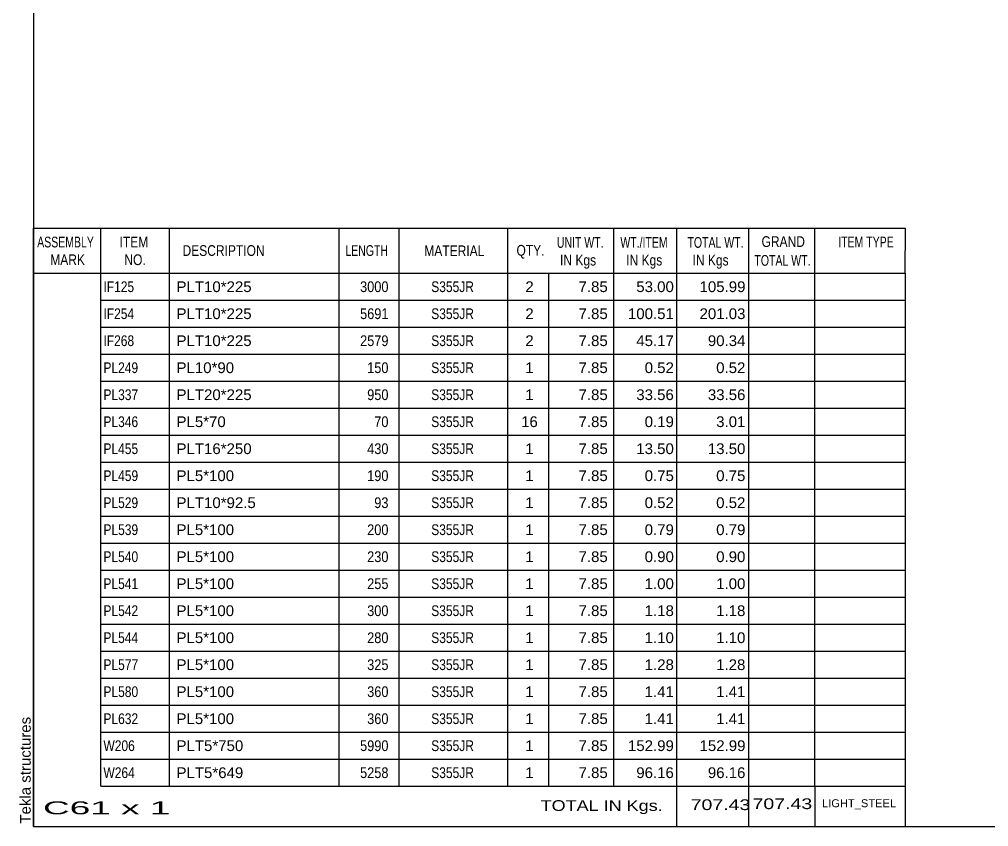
# Model space of a CAD drawing. Header units: millimetres. Extents: x -276 to 137, y -180 to 107.
# Drawn here: x -275.5 to -103.2, y -179.6 to -36.1 of the extents above; entities that cross this region are included whole.
import ezdxf

# ---------------------------------------------------------------- set-up
doc = ezdxf.new("R2010")
doc.units = ezdxf.units.MM
doc.styles.add('Arial', font='ARIAL.TTF', dxfattribs={"height": 0.2})

# ---------------------------------------------------------------- blocks, each defined once
blk = doc.blocks.new('Unknown-622945119-1210')
at = {"color": 5, "linetype": 'Continuous'}
for p, q in [((-272.99, 107.46), (-272.99, -179.54)), ((-272.99, -179.54), (137.01, -179.54))]:
    blk.add_line(p, q, dxfattribs=at)
at = {"color": 174, "linetype": 'Continuous', "style": 'Arial'}
blk.add_text('Tekla structures', height=1.9102, rotation=90, dxfattribs=at).set_placement((-273.49, -179.04))
blk = doc.blocks.new('CBS_BOM-622945119-19163')
at = {"color": 7, "linetype": 'Continuous'}
for p, q in [((-273.02, -81.17), (-273.02, -73.17)), ((-273.02, -73.17), (-118.1, -73.17)), ((-261.02, -81.17), (-261.02, -73.17)), ((-248.83, -81.17), (-248.83, -73.17)), ((-218.67, -81.17), (-218.67, -73.17)), ((-207.99, -81.17), (-207.99, -73.17)), ((-188.67, -81.17), (-188.67, -73.17)), ((-169.87, -81.17), (-169.87, -73.17)), ((-158.66, -81.17), (-158.66, -73.17)), ((-145.88, -81.17), (-145.88, -73.17)), ((-134.12, -81.17), (-134.12, -73.17)), ((-118.1, -73.18), (-118.11, -81.16)), ((-273.02, -81.17), (-118.1, -81.17)), ((-273.02, -85.97), (-273.02, -81.17)), ((-261.02, -85.97), (-261.02, -81.17)), ((-248.83, -85.97), (-248.83, -81.17)), ((-218.67, -85.97), (-218.67, -81.17)), ((-207.99, -85.97), (-207.99, -81.17)), ((-188.67, -85.97), (-188.67, -81.17)), ((-181.41, -85.97), (-181.41, -81.17)), ((-169.87, -85.97), (-169.87, -81.17)), ((-158.66, -85.97), (-158.66, -81.17)), ((-145.88, -85.97), (-145.88, -81.17)), ((-134.11, -85.97), (-134.11, -81.17)), ((-118.1, -81.18), (-118.1, -85.97)), ((-273.02, -90.77), (-273.02, -85.97)), ((-261.02, -85.97), (-118.1, -85.97)), ((-261.02, -90.77), (-261.02, -85.97)), ((-248.83, -90.77), (-248.83, -85.97)), ((-218.67, -90.77), (-218.67, -85.97)), ((-207.99, -90.77), (-207.99, -85.97)), ((-188.67, -90.77), (-188.67, -85.97)), ((-181.41, -90.77), (-181.41, -85.97)), ((-169.87, -90.77), (-169.87, -85.97)), ((-158.66, -90.77), (-158.66, -85.97)), ((-145.88, -90.77), (-145.88, -85.97)), ((-134.11, -90.77), (-134.11, -85.97)), ((-118.1, -85.98), (-118.1, -90.77)), ((-273.02, -95.57), (-273.02, -90.77)), ((-261.02, -90.77), (-118.1, -90.77)), ((-261.02, -95.57), (-261.02, -90.77)), ((-248.83, -95.57), (-248.83, -90.77)), ((-218.67, -95.57), (-218.67, -90.77)), ((-207.99, -95.57), (-207.99, -90.77)), ((-188.67, -95.57), (-188.67, -90.77)), ((-181.41, -95.57), (-181.41, -90.77)), ((-169.87, -95.57), (-169.87, -90.77)), ((-158.66, -95.57), (-158.66, -90.77)), ((-145.88, -95.57), (-145.88, -90.77)), ((-134.11, -95.57), (-134.11, -90.77)), ((-118.1, -90.78), (-118.1, -95.57)), ((-273.02, -100.37), (-273.02, -95.57)), ((-261.02, -95.57), (-118.1, -95.57)), ((-261.02, -100.37), (-261.02, -95.57)), ((-248.83, -100.37), (-248.83, -95.57)), ((-218.67, -100.37), (-218.67, -95.57)), ((-207.99, -100.37), (-207.99, -95.57)), ((-188.67, -100.37), (-188.67, -95.57)), ((-181.41, -100.37), (-181.41, -95.57)), ((-169.87, -100.37), (-169.87, -95.57)), ((-158.66, -100.37), (-158.66, -95.57)), ((-145.88, -100.37), (-145.88, -95.57)), ((-134.11, -100.37), (-134.11, -95.57)), ((-118.1, -95.58), (-118.1, -100.37)), ((-273.02, -105.17), (-273.02, -100.37)), ((-261.02, -100.37), (-118.1, -100.37)), ((-261.02, -105.17), (-261.02, -100.37)), ((-248.83, -105.17), (-248.83, -100.37)), ((-218.67, -105.17), (-218.67, -100.37)), ((-207.99, -105.17), (-207.99, -100.37)), ((-188.67, -105.17), (-188.67, -100.37)), ((-181.41, -105.17), (-181.41, -100.37)), ((-169.87, -105.17), (-169.87, -100.37)), ((-158.66, -105.17), (-158.66, -100.37)), ((-145.88, -105.17), (-145.88, -100.37)), ((-134.11, -105.17), (-134.11, -100.37)), ((-118.1, -100.38), (-118.1, -105.17)), ((-273.02, -109.97), (-273.02, -105.17)), ((-261.02, -105.17), (-118.1, -105.17)), ((-261.02, -109.97), (-261.02, -105.17)), ((-248.83, -109.97), (-248.83, -105.17)), ((-218.67, -109.97), (-218.67, -105.17)), ((-207.99, -109.97), (-207.99, -105.17)), ((-188.67, -109.97), (-188.67, -105.17)), ((-181.41, -109.97), (-181.41, -105.17)), ((-169.87, -109.97), (-169.87, -105.17)), ((-158.66, -109.97), (-158.66, -105.17)), ((-145.88, -109.97), (-145.88, -105.17)), ((-134.11, -109.97), (-134.11, -105.17)), ((-118.1, -105.18), (-118.1, -109.97)), ((-273.02, -114.77), (-273.02, -109.97)), ((-261.02, -109.97), (-118.1, -109.97)), ((-261.02, -114.77), (-261.02, -109.97)), ((-248.83, -114.77), (-248.83, -109.97)), ((-218.67, -114.77), (-218.67, -109.97)), ((-207.99, -114.77), (-207.99, -109.97)), ((-188.67, -114.77), (-188.67, -109.97)), ((-181.41, -114.77), (-181.41, -109.97)), ((-169.87, -114.77), (-169.87, -109.97)), ((-158.66, -114.77), (-158.66, -109.97)), ((-145.88, -114.77), (-145.88, -109.97)), ((-134.11, -114.77), (-134.11, -109.97)), ((-118.1, -109.98), (-118.1, -114.77)), ((-273.02, -119.57), (-273.02, -114.77)), ((-261.02, -114.77), (-118.1, -114.77)), ((-261.02, -119.57), (-261.02, -114.77)), ((-248.83, -119.57), (-248.83, -114.77)), ((-218.67, -119.57), (-218.67, -114.77)), ((-207.99, -119.57), (-207.99, -114.77)), ((-188.67, -119.57), (-188.67, -114.77)), ((-181.41, -119.57), (-181.41, -114.77)), ((-169.87, -119.57), (-169.87, -114.77)), ((-158.66, -119.57), (-158.66, -114.77)), ((-145.88, -119.57), (-145.88, -114.77)), ((-134.11, -119.57), (-134.11, -114.77)), ((-118.1, -114.78), (-118.1, -119.57)), ((-273.02, -124.37), (-273.02, -119.57)), ((-261.02, -119.57), (-118.1, -119.57)), ((-261.02, -124.37), (-261.02, -119.57)), ((-248.83, -124.37), (-248.83, -119.57)), ((-218.67, -124.37), (-218.67, -119.57)), ((-207.99, -124.37), (-207.99, -119.57)), ((-188.67, -124.37), (-188.67, -119.57)), ((-181.41, -124.37), (-181.41, -119.57)), ((-169.87, -124.37), (-169.87, -119.57)), ((-158.66, -124.37), (-158.66, -119.57)), ((-145.88, -124.37), (-145.88, -119.57)), ((-134.11, -124.37), (-134.11, -119.57)), ((-118.1, -119.58), (-118.1, -124.37)), ((-273.02, -129.17), (-273.02, -124.37)), ((-261.02, -124.37), (-118.1, -124.37)), ((-261.02, -129.17), (-261.02, -124.37)), ((-248.83, -129.17), (-248.83, -124.37)), ((-218.67, -129.17), (-218.67, -124.37)), ((-207.99, -129.17), (-207.99, -124.37)), ((-188.67, -129.17), (-188.67, -124.37)), ((-181.41, -129.17), (-181.41, -124.37)), ((-169.87, -129.17), (-169.87, -124.37)), ((-158.66, -129.17), (-158.66, -124.37)), ((-145.88, -129.17), (-145.88, -124.37)), ((-134.11, -129.17), (-134.11, -124.37)), ((-118.1, -124.38), (-118.1, -129.17)), ((-273.02, -133.97), (-273.02, -129.17)), ((-261.02, -129.17), (-118.1, -129.17)), ((-261.02, -133.97), (-261.02, -129.17)), ((-248.83, -133.97), (-248.83, -129.17)), ((-218.67, -133.97), (-218.67, -129.17)), ((-207.99, -133.97), (-207.99, -129.17)), ((-188.67, -133.97), (-188.67, -129.17)), ((-181.41, -133.97), (-181.41, -129.17)), ((-169.87, -133.97), (-169.87, -129.17)), ((-158.66, -133.97), (-158.66, -129.17)), ((-145.88, -133.97), (-145.88, -129.17)), ((-134.11, -133.97), (-134.11, -129.17)), ((-118.1, -129.18), (-118.1, -133.97)), ((-273.02, -138.77), (-273.02, -133.97)), ((-261.02, -133.97), (-118.1, -133.97)), ((-261.02, -138.77), (-261.02, -133.97)), ((-248.83, -138.77), (-248.83, -133.97)), ((-218.67, -138.77), (-218.67, -133.97)), ((-207.99, -138.77), (-207.99, -133.97)), ((-188.67, -138.77), (-188.67, -133.97)), ((-181.41, -138.77), (-181.41, -133.97)), ((-169.87, -138.77), (-169.87, -133.97)), ((-158.66, -138.77), (-158.66, -133.97)), ((-145.88, -138.77), (-145.88, -133.97)), ((-134.11, -138.77), (-134.11, -133.97)), ((-118.1, -133.98), (-118.1, -138.77)), ((-273.02, -143.57), (-273.02, -138.77)), ((-261.02, -138.77), (-118.1, -138.77)), ((-261.02, -143.57), (-261.02, -138.77)), ((-248.83, -143.57), (-248.83, -138.77)), ((-218.67, -143.57), (-218.67, -138.77)), ((-207.99, -143.57), (-207.99, -138.77)), ((-188.67, -143.57), (-188.67, -138.77)), ((-181.41, -143.57), (-181.41, -138.77)), ((-169.87, -143.57), (-169.87, -138.77)), ((-158.66, -143.57), (-158.66, -138.77)), ((-145.88, -143.57), (-145.88, -138.77)), ((-134.11, -143.57), (-134.11, -138.77)), ((-118.1, -138.78), (-118.1, -143.57)), ((-273.02, -148.37), (-273.02, -143.57)), ((-261.02, -143.57), (-118.1, -143.57)), ((-261.02, -148.37), (-261.02, -143.57)), ((-248.83, -148.37), (-248.83, -143.57)), ((-218.67, -148.37), (-218.67, -143.57)), ((-207.99, -148.37), (-207.99, -143.57)), ((-188.67, -148.37), (-188.67, -143.57)), ((-181.41, -148.37), (-181.41, -143.57)), ((-169.87, -148.37), (-169.87, -143.57)), ((-158.66, -148.37), (-158.66, -143.57)), ((-145.88, -148.37), (-145.88, -143.57)), ((-134.11, -148.37), (-134.11, -143.57)), ((-118.1, -143.58), (-118.1, -148.37)), ((-273.02, -153.17), (-273.02, -148.37)), ((-261.02, -148.37), (-118.1, -148.37)), ((-261.02, -153.17), (-261.02, -148.37)), ((-248.83, -153.17), (-248.83, -148.37)), ((-218.67, -153.17), (-218.67, -148.37)), ((-207.99, -153.17), (-207.99, -148.37)), ((-188.67, -153.17), (-188.67, -148.37)), ((-181.41, -153.17), (-181.41, -148.37)), ((-169.87, -153.17), (-169.87, -148.37)), ((-158.66, -153.17), (-158.66, -148.37)), ((-145.88, -153.17), (-145.88, -148.37)), ((-134.11, -153.17), (-134.11, -148.37)), ((-118.1, -148.38), (-118.1, -153.17)), ((-273.02, -157.97), (-273.02, -153.17)), ((-261.02, -153.17), (-118.1, -153.17)), ((-261.02, -157.97), (-261.02, -153.17)), ((-248.83, -157.97), (-248.83, -153.17)), ((-218.67, -157.97), (-218.67, -153.17)), ((-207.99, -157.97), (-207.99, -153.17)), ((-188.67, -157.97), (-188.67, -153.17)), ((-181.41, -157.97), (-181.41, -153.17)), ((-169.87, -157.97), (-169.87, -153.17)), ((-158.66, -157.97), (-158.66, -153.17)), ((-145.88, -157.97), (-145.88, -153.17)), ((-134.11, -157.97), (-134.11, -153.17)), ((-118.1, -153.18), (-118.1, -157.97)), ((-273.02, -162.77), (-273.02, -157.97)), ((-261.02, -157.97), (-118.1, -157.97)), ((-261.02, -162.77), (-261.02, -157.97)), ((-248.83, -162.77), (-248.83, -157.97)), ((-218.67, -162.77), (-218.67, -157.97)), ((-207.99, -162.77), (-207.99, -157.97)), ((-188.67, -162.77), (-188.67, -157.97)), ((-181.41, -162.77), (-181.41, -157.97)), ((-169.87, -162.77), (-169.87, -157.97)), ((-158.66, -162.77), (-158.66, -157.97)), ((-145.88, -162.77), (-145.88, -157.97)), ((-134.11, -162.77), (-134.11, -157.97)), ((-118.1, -157.98), (-118.1, -162.77)), ((-273.02, -167.57), (-273.02, -162.77)), ((-261.02, -162.77), (-118.1, -162.77)), ((-261.02, -167.57), (-261.02, -162.77)), ((-248.83, -167.57), (-248.83, -162.77)), ((-218.67, -167.57), (-218.67, -162.77)), ((-207.99, -167.57), (-207.99, -162.77)), ((-188.67, -167.57), (-188.67, -162.77)), ((-181.41, -167.57), (-181.41, -162.77)), ((-169.87, -167.57), (-169.87, -162.77)), ((-158.66, -167.57), (-158.66, -162.77)), ((-145.88, -167.57), (-145.88, -162.77)), ((-134.11, -167.57), (-134.11, -162.77)), ((-118.1, -162.78), (-118.1, -167.57)), ((-273.02, -172.37), (-273.02, -167.57)), ((-261.02, -167.57), (-118.1, -167.57)), ((-261.02, -172.37), (-261.02, -167.57)), ((-248.83, -172.37), (-248.83, -167.57)), ((-218.67, -172.37), (-218.67, -167.57)), ((-207.99, -172.37), (-207.99, -167.57)), ((-188.67, -172.37), (-188.67, -167.57)), ((-181.41, -172.37), (-181.41, -167.57)), ((-169.87, -172.37), (-169.87, -167.57)), ((-158.66, -172.37), (-158.66, -167.57)), ((-145.88, -172.37), (-145.88, -167.57)), ((-134.11, -172.37), (-134.11, -167.57)), ((-118.1, -167.58), (-118.1, -172.37)), ((-273.02, -179.57), (-273.02, -172.39)), ((-261.02, -172.37), (-118.1, -172.37)), ((-158.66, -179.57), (-158.66, -172.39)), ((-145.88, -179.57), (-145.88, -172.39)), ((-134.07, -179.57), (-134.07, -172.39)), ((-118.1, -172.37), (-118.1, -179.57)), ((-273.02, -179.57), (-118.1, -179.57))]:
    blk.add_line(p, q, dxfattribs=at)
at = {"color": 3, "linetype": 'Continuous', "style": 'Arial'}
for s, height, width, p in [('ASSEMBLY', 1.91, 0.7, (-272.34, -76.6)), ('ITEM', 1.91, 0.8, (-257.7, -76.6)), ('UNIT WT.', 1.91, 0.7, (-179.98, -76.67)), ('WT./ITEM', 1.91, 0.7, (-168.69, -76.67)), ('TOTAL WT.', 1.91, 0.7, (-156.76, -76.67)), ('GRAND', 1.91, 0.8, (-143.6, -76.52)), ('ITEM TYPE', 1.91, 0.7, (-129.97, -76.59)), ('DESCRIPTION', 1.9102, 0.8, (-246.51, -78.11)), ('LENGTH', 1.91, 0.7, (-217.57, -78.11)), ('MATERIAL', 1.91, 0.8, (-203.54, -78.15)), ('QTY.', 1.91, 0.8, (-187.15, -78.07)), ('MARK', 1.91, 0.8, (-270.02, -79.74)), ('NO.', 1.91, 0.8, (-256.84, -79.74)), ('IN Kgs', 1.91, 0.8, (-179.41, -79.81)), ('IN Kgs', 1.91, 0.8, (-167.65, -79.81)), ('IN Kgs', 1.91, 0.8, (-155.86, -79.81)), ('TOTAL WT.', 1.91, 0.7, (-144.86, -79.86))]:
    blk.add_text(s, height=height, dxfattribs=dict(at, width=width)).set_placement(p)
at = {"color": 7, "linetype": 'Continuous', "style": 'Arial'}
for s, width, p in [('IF125', 0.8, (-260.57, -84.54)), ('3000', 0.85, (-214.95, -84.54)), ('S355JR', 0.8, (-202.31, -84.54)), ('IF254', 0.8, (-260.57, -89.34)), ('5691', 0.85, (-214.95, -89.34)), ('S355JR', 0.8, (-202.31, -89.34)), ('IF268', 0.8, (-260.57, -94.14)), ('2579', 0.85, (-214.95, -94.14)), ('S355JR', 0.8, (-202.31, -94.14)), ('PL249', 0.8, (-260.57, -98.94)), ('150', 0.85, (-213.69, -98.94)), ('S355JR', 0.8, (-202.31, -98.94)), ('PL337', 0.8, (-260.57, -103.74)), ('950', 0.85, (-213.69, -103.74)), ('S355JR', 0.8, (-202.31, -103.74)), ('PL346', 0.8, (-260.57, -108.54)), ('70', 0.85, (-212.43, -108.54)), ('S355JR', 0.8, (-202.31, -108.54)), ('PL455', 0.8, (-260.57, -113.34)), ('430', 0.85, (-213.69, -113.34)), ('S355JR', 0.8, (-202.31, -113.34)), ('PL459', 0.8, (-260.57, -118.14)), ('190', 0.85, (-213.69, -118.14)), ('S355JR', 0.8, (-202.31, -118.14)), ('PL529', 0.8, (-260.57, -122.94)), ('93', 0.85, (-212.43, -122.94)), ('S355JR', 0.8, (-202.31, -122.94)), ('PL539', 0.8, (-260.57, -127.74)), ('200', 0.85, (-213.69, -127.74)), ('S355JR', 0.8, (-202.31, -127.74)), ('PL540', 0.8, (-260.57, -132.54)), ('230', 0.85, (-213.69, -132.54)), ('S355JR', 0.8, (-202.31, -132.54)), ('PL541', 0.8, (-260.57, -137.34)), ('255', 0.85, (-213.69, -137.34)), ('S355JR', 0.8, (-202.31, -137.34)), ('PL542', 0.8, (-260.57, -142.14)), ('300', 0.85, (-213.69, -142.14)), ('S355JR', 0.8, (-202.31, -142.14)), ('PL544', 0.8, (-260.57, -146.94)), ('280', 0.85, (-213.69, -146.94)), ('S355JR', 0.8, (-202.31, -146.94)), ('PL577', 0.8, (-260.57, -151.74)), ('325', 0.85, (-213.69, -151.74)), ('S355JR', 0.8, (-202.31, -151.74)), ('PL580', 0.8, (-260.57, -156.54)), ('360', 0.85, (-213.69, -156.54)), ('S355JR', 0.8, (-202.31, -156.54)), ('PL632', 0.8, (-260.57, -161.34)), ('360', 0.85, (-213.69, -161.34)), ('S355JR', 0.8, (-202.31, -161.34)), ('W206', 0.8, (-260.57, -166.14)), ('5990', 0.85, (-214.95, -166.14)), ('S355JR', 0.8, (-202.31, -166.14)), ('W264', 0.8, (-260.57, -170.94)), ('5258', 0.85, (-214.95, -170.94)), ('S355JR', 0.8, (-202.31, -170.94))]:
    blk.add_text(s, height=1.91, dxfattribs=dict(at, width=width)).set_placement(p)
for s, p in [('PLT10*225', (-247.58, -84.54)), ('2', (-185.58, -84.54)), ('7.85', (-176.12, -84.54)), ('53.00', (-165.86, -84.54)), ('105.99', (-154.62, -84.54)), ('PLT10*225', (-247.58, -89.34)), ('2', (-185.58, -89.34)), ('7.85', (-176.12, -89.34)), ('100.51', (-167.34, -89.34)), ('201.03', (-154.62, -89.34)), ('PLT10*225', (-247.58, -94.14)), ('2', (-185.58, -94.14)), ('7.85', (-176.12, -94.14)), ('45.17', (-165.86, -94.14)), ('90.34', (-153.14, -94.14)), ('PL10*90', (-247.58, -98.94)), ('1', (-185.58, -98.94)), ('7.85', (-176.12, -98.94)), ('0.52', (-164.37, -98.94)), ('0.52', (-151.66, -98.94)), ('PLT20*225', (-247.58, -103.74)), ('1', (-185.58, -103.74)), ('7.85', (-176.12, -103.74)), ('33.56', (-165.86, -103.74)), ('33.56', (-153.14, -103.74)), ('PL5*70', (-247.58, -108.54)), ('16', (-186.33, -108.54)), ('7.85', (-176.12, -108.54)), ('0.19', (-164.37, -108.54)), ('3.01', (-151.66, -108.54)), ('PLT16*250', (-247.58, -113.34)), ('1', (-185.58, -113.34)), ('7.85', (-176.12, -113.34)), ('13.50', (-165.86, -113.34)), ('13.50', (-153.14, -113.34)), ('PL5*100', (-247.58, -118.14)), ('1', (-185.58, -118.14)), ('7.85', (-176.12, -118.14)), ('0.75', (-164.37, -118.14)), ('0.75', (-151.66, -118.14)), ('PLT10*92.5', (-247.58, -122.94)), ('1', (-185.58, -122.94)), ('7.85', (-176.12, -122.94)), ('0.52', (-164.37, -122.94)), ('0.52', (-151.66, -122.94)), ('PL5*100', (-247.58, -127.74)), ('1', (-185.58, -127.74)), ('7.85', (-176.12, -127.74)), ('0.79', (-164.37, -127.74)), ('0.79', (-151.66, -127.74)), ('PL5*100', (-247.58, -132.54)), ('1', (-185.58, -132.54)), ('7.85', (-176.12, -132.54)), ('0.90', (-164.37, -132.54)), ('0.90', (-151.66, -132.54)), ('PL5*100', (-247.58, -137.34)), ('1', (-185.58, -137.34)), ('7.85', (-176.12, -137.34)), ('1.00', (-164.37, -137.34)), ('1.00', (-151.66, -137.34)), ('PL5*100', (-247.58, -142.14)), ('1', (-185.58, -142.14)), ('7.85', (-176.12, -142.14)), ('1.18', (-164.37, -142.14)), ('1.18', (-151.66, -142.14)), ('PL5*100', (-247.58, -146.94)), ('1', (-185.58, -146.94)), ('7.85', (-176.12, -146.94)), ('1.10', (-164.37, -146.94)), ('1.10', (-151.66, -146.94)), ('PL5*100', (-247.58, -151.74)), ('1', (-185.58, -151.74)), ('7.85', (-176.12, -151.74)), ('1.28', (-164.37, -151.74)), ('1.28', (-151.66, -151.74)), ('PL5*100', (-247.58, -156.54)), ('1', (-185.58, -156.54)), ('7.85', (-176.12, -156.54)), ('1.41', (-164.37, -156.54)), ('1.41', (-151.66, -156.54)), ('PL5*100', (-247.58, -161.34)), ('1', (-185.58, -161.34)), ('7.85', (-176.12, -161.34)), ('1.41', (-164.37, -161.34)), ('1.41', (-151.66, -161.34)), ('PLT5*750', (-247.58, -166.14)), ('1', (-185.58, -166.14)), ('7.85', (-176.12, -166.14)), ('152.99', (-167.34, -166.14)), ('152.99', (-154.62, -166.14)), ('PLT5*649', (-247.58, -170.94)), ('1', (-185.58, -170.94)), ('7.85', (-176.12, -170.94)), ('96.16', (-165.86, -170.94)), ('96.16', (-153.14, -170.94))]:
    blk.add_text(s, height=1.91, dxfattribs=at).set_placement(p)
at = {"color": 6, "linetype": 'Continuous', "style": 'Arial'}
for s, height, width, p in [('C61 x 1', 2.292, 2.05, (-271.3, -177.38)), ('TOTAL IN Kgs.', 1.9102, 1.2, (-182.87, -176.78)), ('707.43', 1.91, 1.3, (-156.2, -176.63)), ('707.43', 1.91, 1.3, (-145.2, -176.46))]:
    blk.add_text(s, height=height, dxfattribs=dict(at, width=width)).set_placement(p)
blk.add_text('LIGHT_STEEL', height=1.4135, dxfattribs=at).set_placement((-132.85, -176.12))

msp = doc.modelspace()

# ---------------------------------------------------------------- block references
for name in ['Unknown-622945119-1210', 'CBS_BOM-622945119-19163']:
    msp.add_blockref(name, (0, 0))

doc.saveas('drawing.dxf')
